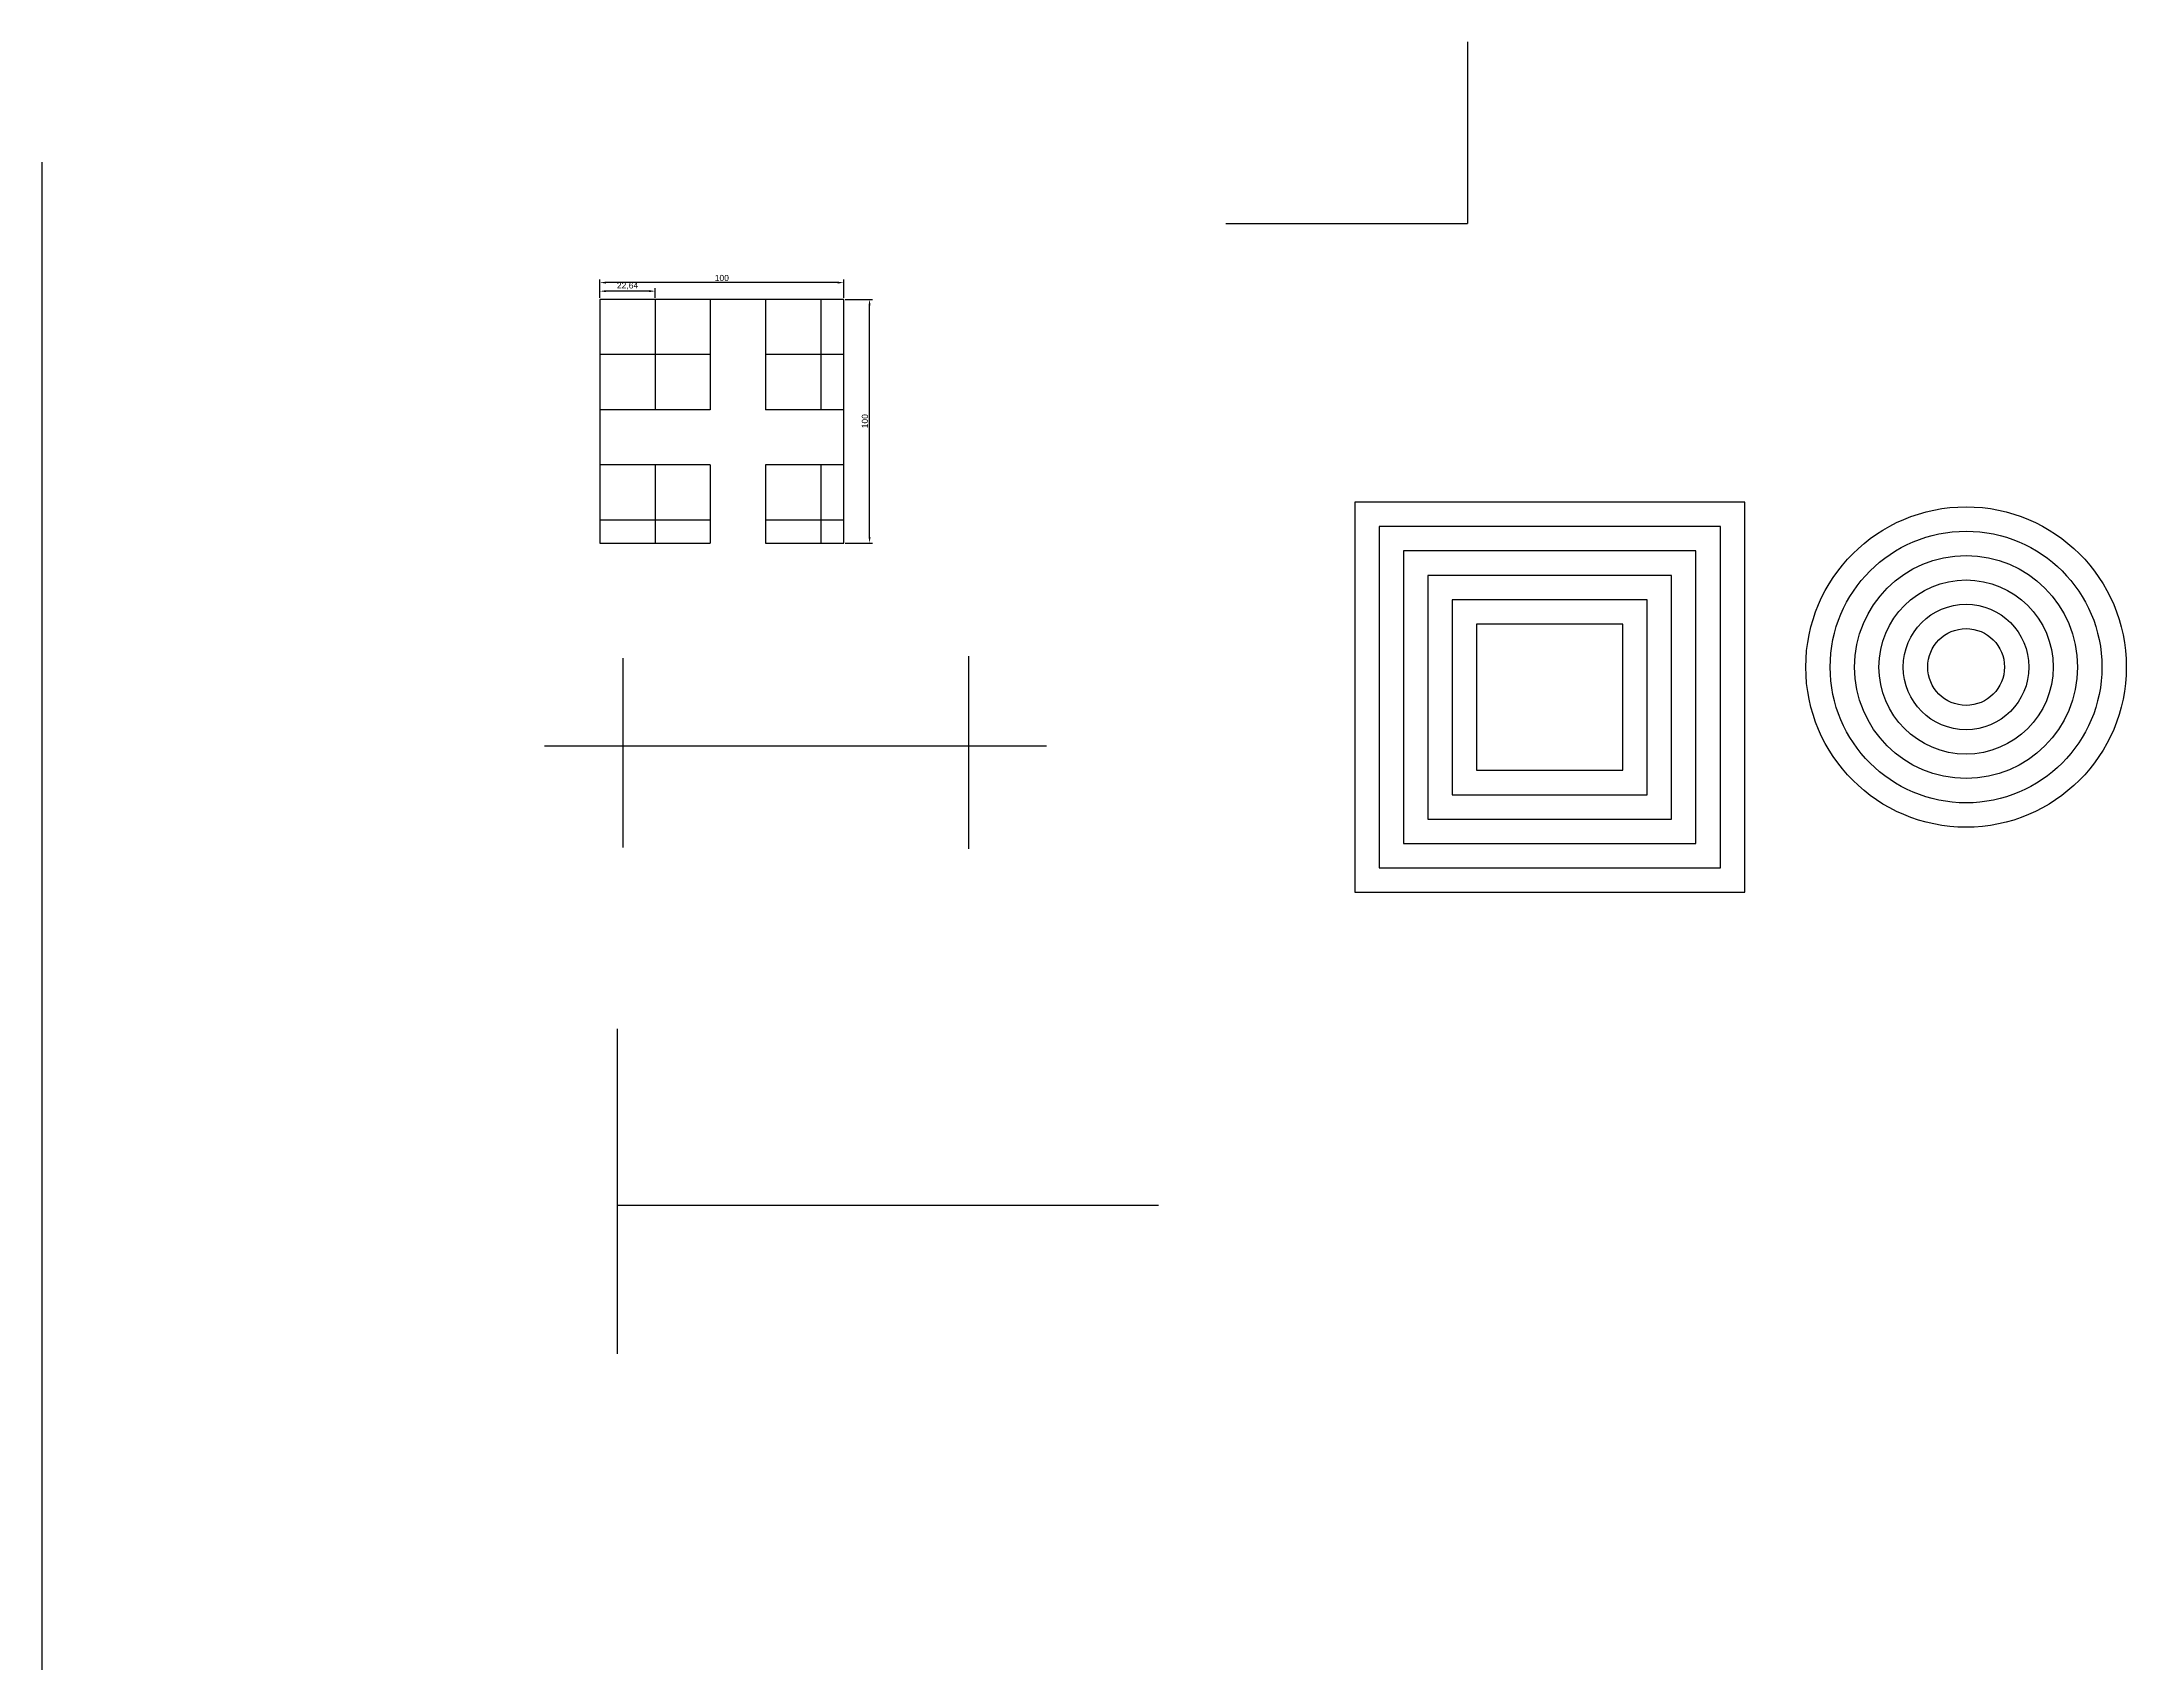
# Model space of a CAD drawing. Header units: millimetres. Extents: x 2865 to 3721, y 720 to 2051.
# Drawn here: x 2865 to 3721, y 1386 to 2051 of the extents above; entities that cross this region are included whole.
import ezdxf

# ---------------------------------------------------------------- set-up
doc = ezdxf.new("R2010")
doc.units = ezdxf.units.MM
doc.styles.get("Standard").update_dxf_attribs({"font": 'arial.ttf'})
doc.dimstyles.new('ISO-25', dxfattribs={"dimtxt": 2.5, "dimasz": 2.5, "dimexe": 1.25, "dimexo": 0.625, "dimtad": 1, "dimtxsty": 'Standard', "dimcen": 2.5, "dimadec": 0, "dimazin": 0, "dimtfac": 1, "dimtmove": 0, "dimatfit": 3, "dimfxl": 1, "dimarcsym": 0})

# ---------------------------------------------------------------- blocks, each defined once
blk = doc.blocks.new('*D1')
at = {"color": 0, "lineweight": -2, "transparency": 16777216}
for p, q in [((3094.48, 1946.16), (3094.48, 1953.66)), ((3191.98, 1952.41), (3096.98, 1952.41)), ((3194.48, 1946.16), (3194.48, 1953.66))]:
    blk.add_line(p, q, dxfattribs=at)
at = {"color": 0, "transparency": 16777216}
for points in [[(3096.98, 1952.83), (3096.98, 1952), (3094.48, 1952.41)], [(3191.98, 1952.83), (3191.98, 1952), (3194.48, 1952.41)]]:
    blk.add_solid(points, dxfattribs=at)
at = {"layer": 'Defpoints', "color": 0, "transparency": 16777216}
for p in [(3094.48, 1952.41), (3094.48, 1945.54), (3194.48, 1945.54)]:
    blk.add_point(p, dxfattribs=at)
at = {"color": 0, "transparency": 16777216, "insert": (3144.48, 1954.31), "char_height": 2.5, "attachment_point": 5}
blk.add_mtext('100', dxfattribs=at)
blk = doc.blocks.new('*D2')
at = {"color": 0, "lineweight": -2, "transparency": 16777216}
for p, q in [((3195.11, 1945.54), (3206.35, 1945.54)), ((3205.1, 1848.04), (3205.1, 1943.04)), ((3195.11, 1845.54), (3206.35, 1845.54))]:
    blk.add_line(p, q, dxfattribs=at)
at = {"color": 0, "transparency": 16777216}
for points in [[(3204.69, 1943.04), (3205.52, 1943.04), (3205.1, 1945.54)], [(3204.69, 1848.04), (3205.52, 1848.04), (3205.1, 1845.54)]]:
    blk.add_solid(points, dxfattribs=at)
at = {"layer": 'Defpoints', "color": 0, "transparency": 16777216}
for p in [(3194.48, 1945.54), (3205.1, 1945.54), (3194.48, 1845.54)]:
    blk.add_point(p, dxfattribs=at)
at = {"color": 0, "transparency": 16777216, "insert": (3203.2, 1895.54), "char_height": 2.5, "attachment_point": 5, "rotation": 90}
blk.add_mtext('100', dxfattribs=at)
blk = doc.blocks.new('*D3')
at = {"color": 0, "lineweight": -2, "transparency": 16777216}
for p, q in [((3094.48, 1946.16), (3094.48, 1950.16)), ((3114.63, 1948.91), (3096.98, 1948.91)), ((3117.13, 1946.16), (3117.13, 1950.16))]:
    blk.add_line(p, q, dxfattribs=at)
at = {"color": 0, "transparency": 16777216}
for points in [[(3096.98, 1949.33), (3096.98, 1948.5), (3094.48, 1948.91)], [(3114.63, 1949.33), (3114.63, 1948.5), (3117.13, 1948.91)]]:
    blk.add_solid(points, dxfattribs=at)
at = {"layer": 'Defpoints', "color": 0, "transparency": 16777216}
for p in [(3094.48, 1948.91), (3094.48, 1945.54), (3117.13, 1945.54)]:
    blk.add_point(p, dxfattribs=at)
at = {"color": 0, "transparency": 16777216, "insert": (3105.8, 1951.04), "char_height": 2.5, "attachment_point": 5}
blk.add_mtext('22,64', dxfattribs=at)

msp = doc.modelspace()

# ---------------------------------------------------------------- linework, layer by layer
for p, q in [((3450.497, 2051.296), (3450.497, 1976.735)), ((2865.415, 2001.814), (2865.415, 720.281)), ((3351.323, 1976.735), (3450.497, 1976.735)), ((3194.483, 1945.536), (3094.483, 1945.536)), ((3094.483, 1945.536), (3094.483, 1845.536)), ((3117.125, 1945.536), (3117.125, 1900.253)), ((3139.767, 1945.536), (3139.767, 1900.253)), ((3162.409, 1945.536), (3162.409, 1900.253)), ((3185.051, 1945.536), (3185.051, 1900.253)), ((3194.483, 1845.536), (3194.483, 1945.536)), ((3139.767, 1922.894), (3094.483, 1922.894)), ((3194.483, 1922.894), (3162.409, 1922.894)), ((3139.767, 1900.253), (3094.483, 1900.253)), ((3194.483, 1900.253), (3162.409, 1900.253)), ((3139.767, 1877.611), (3094.483, 1877.611)), ((3117.125, 1877.611), (3117.125, 1845.536)), ((3139.767, 1877.611), (3139.767, 1845.536)), ((3194.483, 1877.611), (3162.409, 1877.611)), ((3162.409, 1877.611), (3162.409, 1845.536)), ((3185.051, 1877.611), (3185.051, 1845.536)), ((3139.767, 1854.969), (3094.483, 1854.969)), ((3194.483, 1854.969), (3162.409, 1854.969)), ((3094.483, 1845.536), (3139.767, 1845.536)), ((3162.409, 1845.536), (3194.483, 1845.536)), ((3103.871, 1798.331), (3103.871, 1720.597)), ((3245.674, 1799.084), (3245.674, 1720.033)), ((3071.669, 1762.381), (3277.688, 1762.381)), ((3101.474, 1646.209), (3101.474, 1512.848)), ((3101.474, 1573.796), (3323.658, 1573.796))]:
    msp.add_line(p, q)
for points in [[(3404.2, 1702.276), (3564.2, 1702.276), (3564.2, 1862.276), (3404.2, 1862.276)], [(3414.2, 1712.276), (3554.2, 1712.276), (3554.2, 1852.276), (3414.2, 1852.276)], [(3424.2, 1722.276), (3544.2, 1722.276), (3544.2, 1842.276), (3424.2, 1842.276)], [(3424.2, 1722.276), (3544.2, 1722.276), (3544.2, 1842.276), (3424.2, 1842.276)], [(3424.2, 1722.276), (3544.2, 1722.276), (3544.2, 1842.276), (3424.2, 1842.276)], [(3434.2, 1732.276), (3534.2, 1732.276), (3534.2, 1832.276), (3434.2, 1832.276)], [(3444.2, 1742.276), (3524.2, 1742.276), (3524.2, 1822.276), (3444.2, 1822.276)], [(3454.2, 1752.276), (3514.2, 1752.276), (3514.2, 1812.276), (3454.2, 1812.276)]]:
    msp.add_lwpolyline(points, close=True)
for radius in [65.747, 55.747, 45.747, 35.747, 25.747, 15.747]:
    msp.add_circle((3655.021, 1794.664), radius)

# ---------------------------------------------------------------- dimensions: what is measured, and where the dimension line sits
for base, p1, picture, middle in [((3094.483, 1952.413), (3194.483, 1945.536), '*D1', (3144.483, 1954.314)), ((3094.483, 1948.912), (3117.125, 1945.536), '*D3', (3105.804, 1951.039))]:
    dim = msp.add_linear_dim(base=base, p1=p1, p2=(3094.483, 1945.536), dimstyle='ISO-25')
    dim.commit()
    dim.dimension.update_dxf_attribs({"geometry": picture, "text_midpoint": middle})
dim = msp.add_linear_dim(base=(3205.103, 1945.536), p1=(3194.483, 1845.536), p2=(3194.483, 1945.536), angle=90, dimstyle='ISO-25')
dim.commit()
dim.dimension.update_dxf_attribs({"geometry": '*D2', "text_midpoint": (3203.202, 1895.536)})

doc.saveas('drawing.dxf')
